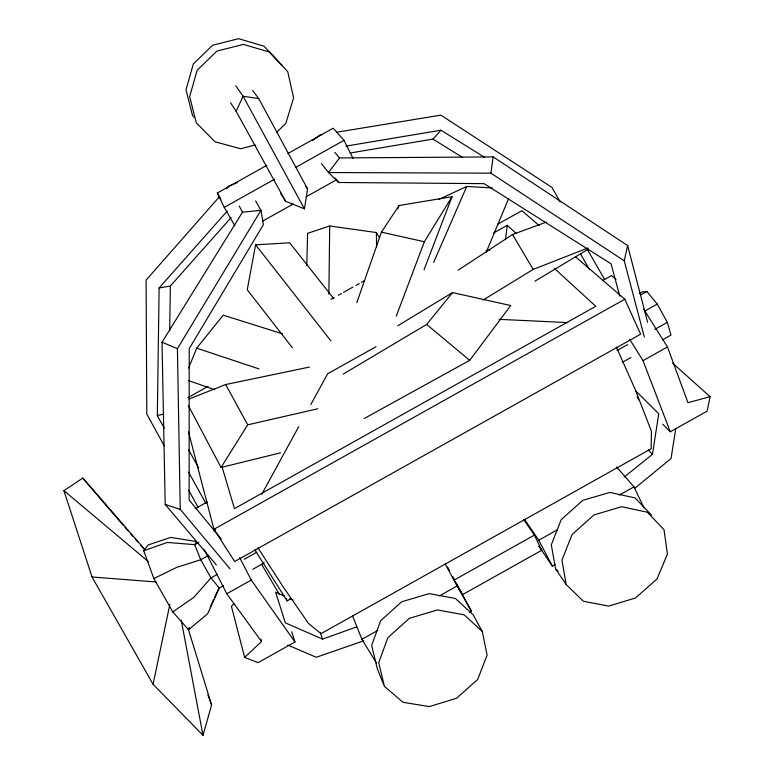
<?xml version="1.0" encoding="UTF-8"?>
<svg xmlns="http://www.w3.org/2000/svg" width="774" height="774" viewBox="0 0 774 774"><rect width="100%" height="100%" fill="white"/><g stroke="black" fill="none" stroke-linecap="round" stroke-linejoin="round"><path stroke-width="1.16" d="M328.853 294.149L329.734 225.979L376.387 232.539L379.483 237.695M164.272 428.196L157.325 415.628L159.125 287.938L227.217 211.07M169.67 330.73L170.357 286.032L231.087 217.581M306.775 265.646L307.597 233.332L329.734 225.979M505.451 239.65L507.299 225.302L516.152 233.409M644.326 336.942L624.231 260.79L490.958 173.192L493.144 156.899L339.505 157.935L334.881 152.468M280.498 193.219L285.587 201.259L304.453 208.874L307.559 188.962L258.758 98.627L252.576 90.384M624.105 477.103L652.472 454.338L658.732 413.751L635.473 390.647M675.741 428.873L671.019 458.556L634.757 488.297M333.749 298.658L289.689 242.794L255.594 244.826L247.254 289.776L292.408 347.807M672.606 363.141L710.077 396.675L707.136 411.129L670.294 431.766L662.776 424.229M188.014 628.13L211.592 704.959L202.991 735.3L153.078 684.264L169.845 604.523M624.231 260.79L627.617 245.542L493.144 156.899M356.824 302.682L381.437 232.142L399.045 205.516L452.045 196.702L424.036 269.739M397.846 208.903L399.045 205.516M396.288 316.131L424.336 241.759L452.045 196.702M188.624 368.018L196.693 348.155L223.193 315.163L282.655 333.855M486.178 252.343L508.412 199.073M188.556 629.765L207.664 613.743L219.284 588.046L211.002 577.897L200.727 559.747L194.719 544.654L196.461 541.539L170.706 537.417L148.124 544.964L143.722 550.73L153.862 578.575L172.776 611.905L188.556 629.765L189.495 627.559M433.653 262.405L466.732 186.466L492.071 187.918M210.189 607.126L213.692 599.531M214.688 597.364L219.187 587.601M285.587 201.259L236.128 111.282L243.094 96.228L235.683 85.74M261.68 494.431L298.706 426.697M310.858 404.473L327.644 373.784L376.009 346.704M230.072 568.909L180.245 509.379L177.42 348.677L260.944 210.335L255.652 200.921M216.401 564.991L165.201 504.445L162.018 342.214L242.465 212.231L260.944 210.335L263.421 224.605L189.214 348.658L189.137 500.052L221.209 538.898M188.401 405.682L221.045 467.477L247.699 424.839L317.804 408.759M364.312 418.482L469.692 360.355L510.734 305.556L452.529 292.591L397.826 325.757M339.505 157.935L328.495 172.534L338.683 182.49L484.05 183.641L611.063 263.828L619.8 296.152M343.25 374.055L426.677 324.441L452.529 292.591M219.332 196.848L146.093 280.101L146.808 414.109L164.262 445.824M226.501 188.701L228.881 185.983L237.473 182.587M350.167 153.01L432.947 139.088L440.996 130.206L484.853 157.519M233.864 603.662L231.436 606.332L244.632 657.378L258.1 662.65L294.981 641.985L291.701 631.787M276.541 132.373L285.79 123.501L293.617 97.824L287.715 71.672L269.4 52.032L243.413 44.408L216.855 51.094L197.128 70.299L189.659 96.644L196.315 122.805L215.027 141.787L240.656 148.753L255.236 144.961M244.632 657.378L261.544 641.52L260.896 639.198M312.464 140.626L320.088 134.957L322.448 134.57M172.776 611.905L193.771 597.383L211.002 577.897L217.242 574.405M153.078 684.264L92.038 576.988L63.923 490.648L82.77 478.08L145.096 549.811M458.15 270.174L512.523 234.512L546.192 222.148M483.15 300.031L533.18 269.42L587.959 247.951M534.94 281.175L588.482 249.034M234.89 225.815L224.247 207.364L217.339 193.007L266.807 165.326M287.86 153.552L333.12 128.223L344.014 140.355L353.012 158.351M224.247 207.364L274.673 179.152M295.687 167.397L344.014 140.355M262.821 221.025L293.423 203.901M306.078 196.819L336.68 179.694M330.933 299.393L334.087 297.632M338.277 295.291L341.431 293.53M343.53 292.349L352.963 287.067M356.117 285.306L359.262 283.545M361.361 282.365L364.506 280.604M187.956 397.613L207.974 386.41M497.653 224.257L521.889 210.692L539.188 225.582M493.628 232.964L507.299 225.302M195.125 508.721L207.287 501.91M602.424 280.681L611.537 275.573L615.998 279.317M213.953 529.271L624.812 299.219L640.62 334.194L234.696 561.518L213.953 529.271L188.469 431.882M213.672 530.829L215.772 529.648M639.266 293.588L642.391 291.846L646.88 291.459L657.261 304.105L667.333 322.361L670.952 335.103L662.534 339.825M198.908 542.303L194.719 544.654L167.261 542.439L143.722 550.73M640.562 295L646.88 291.459M208.013 555.674L200.727 559.747L176.762 567.371L153.862 578.575M644.684 311.138L657.261 304.105M244.265 559.273L256.745 552.288M617.062 350.516L627.53 344.643M654.765 329.395L667.333 322.361M219.284 588.046L223.463 585.705M252.769 569.296L264.282 562.843M622.519 362.222L630.945 357.511M204.384 549.801L226.772 593.774L251.269 580.055L294.981 641.985M670.294 431.766L643.02 360.665L667.488 346.955L643.726 309.3M254.83 549.84L287.144 600.895L291.324 598.563M534.37 535.124L454.086 580.094L462.417 594.713L541.771 550.256L534.37 535.124L523.688 519.451M376.59 663.231L361.903 639.285L377.606 630.5M439.351 595.903L457.144 585.937L445.069 563.724M524.443 519.257L538.762 540.213L557.59 529.668M619.316 495.089L633.964 486.885L644.094 508.015M469.421 612.563L471.521 611.392L456.089 583.035L462.417 594.713M538.878 546.25L552.346 566.104L555.49 564.343M438.568 199.537L466.732 186.466M188.933 399.045L225.708 384.533L309.377 367.089M284.348 596.057L275.621 592.187L285.354 622.886L322.603 639.111L356.669 626.892M363.819 640.795L316.256 657.281L287.841 645.081M710.077 396.675L687.941 402.693L667.488 346.955M157.325 415.628L163.962 413.974M221.045 467.477L280.546 452.829M159.125 287.938L170.357 286.032M345.92 146.122L440.996 130.206M336.661 132.238L440.88 115.142L551.881 187.366L560.27 202.014M486.033 250.592L489.613 250.031M490.958 173.192L328.495 172.534L321.462 163.575M499.104 319.343L567.526 322.584M92.038 576.988L156.406 582.019M258.758 98.627L243.094 96.228L304.453 208.874M381.437 232.142L424.336 241.759M165.201 504.445L180.245 509.379M196.693 348.155L258.99 368.908M188.682 380.634L214.766 389.748M162.018 342.214L177.42 348.677M289.805 598.476L293.085 599.927M432.947 139.088L462.659 157.499M426.677 324.441L469.692 360.355M63.923 490.648L148.54 561.769M575.624 256.92L624.812 299.219M384.397 686.335L402.973 702.299L429.347 706.585L456.554 698.245L477.635 679.524L487.098 655.162L482.279 631.487L473.282 614.953L455.46 598.495L429.212 593.6L401.687 601.785L380.566 620.845L371.684 645.429L377.286 668.726L384.397 686.335L378.738 662.708L387.832 637.728L409.388 618.32L437.445 609.931L464.177 614.837L482.279 631.487M554.203 268.239L595.786 306.311L234.454 508.624L222.109 467.07M566.171 584.496L583.344 601.243L608.683 606.09L635.522 597.973L656.952 579.049L667.43 554.136L664.015 529.677L647.345 512.233L621.686 506.728L594.026 514.894L572.092 534.515L561.934 560.076L566.171 584.496L555.548 568.861L551.32 544.799L561.208 519.654L582.696 500.391L609.835 492.419L635.057 497.895L651.505 515.107M555.548 568.861L558.083 571.347M194.216 117.213L192.542 115.52L186.002 89.861L193.287 64.039L212.598 45.24L238.585 38.7L264.06 46.198L282.026 65.461M648.399 449.994L652.472 454.338M130.506 533.702L132.896 536.411M135.286 539.13L137.666 541.839M140.858 545.457L144.041 549.066M616.743 467.061L633.964 486.885M82.77 478.08L123.463 525.498M125.03 527.317L128.155 530.964M335.132 178.02L338.683 182.49M255.594 244.826L330.759 340.705M226.772 593.774L261.544 641.52M305.498 186.041L307.559 188.962M539.062 546.26L541.771 550.256M230.526 102.719L236.128 111.282M257.916 547.799L283.032 586.663L308.458 623.38L321.046 633.654L651.186 448.727L651.427 431.273L635.173 389.448L616.356 347.071M629.639 339.225L643.02 360.665M512.523 234.512L533.18 269.42M261.631 564.352L279.443 594.48M587.224 249.122L604.6 279.482M580.403 253.64L589.372 269.4M457.144 585.937L471.521 611.392M217.339 193.007L220.9 199.305M188.614 472.169L205.99 503.574M188.692 490.223L197.999 507.134M188.711 449.917L198.579 467.912M447.507 567.284L449.23 570.438M225.708 384.533L247.699 424.839M447.44 567.207L449.172 570.38M538.762 540.213L552.346 566.104M239.234 205.99L242.465 212.231M239.688 557.599L251.269 580.055M637.157 396.656L638.666 399.916M352.576 615.959L361.903 639.285M207.848 694.868L211.592 704.959M320.252 632.474L322.603 639.111M286.39 598.602L287.144 600.895M627.617 245.542L647.606 322.187M181.242 620.197L202.991 735.3M376.387 232.539L376.59 246.867M453.796 578.836L452.655 576.736L453.777 578.846"/></g></svg>
